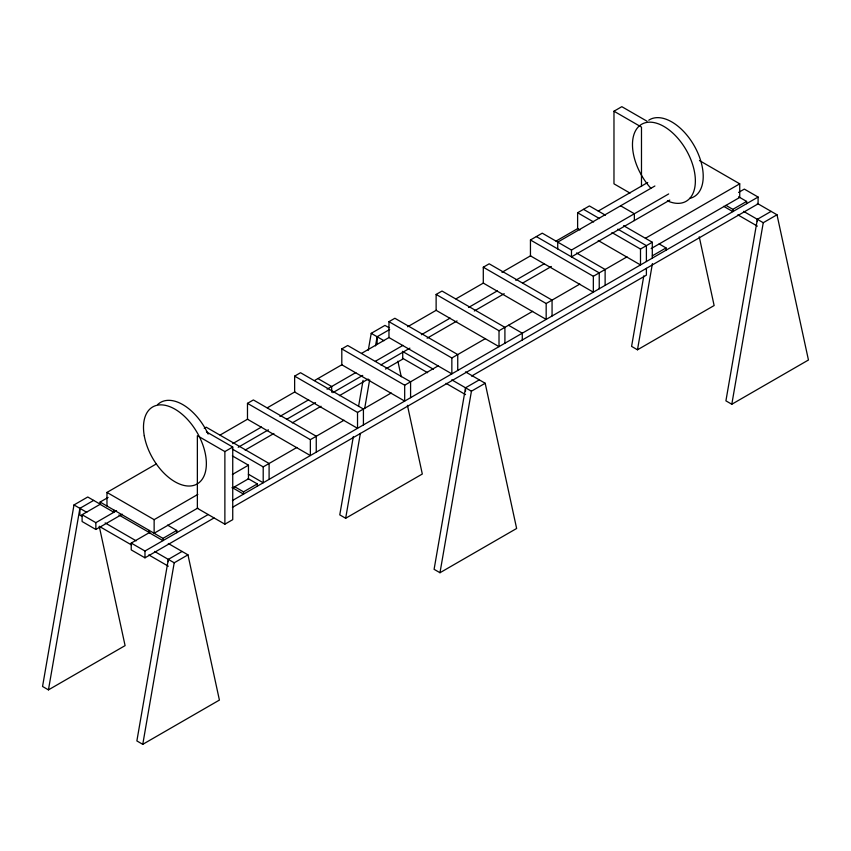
<?xml version="1.0" encoding="UTF-8"?>
<svg xmlns="http://www.w3.org/2000/svg" width="851" height="851" viewBox="0 0 851 851"><rect width="100%" height="100%" fill="white"/><g stroke="black" fill="none" stroke-linecap="round" stroke-linejoin="round"><path stroke-width="1.28" d="M100.535 504.377L87.749 496.995L73.994 504.941L42.55 686.47L48.443 689.874L125.086 645.622L99.259 526.333M48.443 689.874L79.888 508.345L93.642 500.399M182.071 551.448L168.317 559.394L136.873 740.923L142.766 744.327L219.409 700.075L187.965 554.852L168.296 543.491M142.766 744.327L174.21 562.798L187.965 554.852M353.346 436.51L339.772 514.866L345.666 518.27L422.309 474.018L407.427 405.299M358.548 406.47L363.069 380.354M368.27 350.314L371.217 333.337L384.971 325.39L388.896 327.667M345.666 518.27L360.367 433.382M364.664 408.565L369.642 379.833M375.525 345.878L377.11 336.741L389.715 329.465M479.294 379.854L465.54 387.79L434.095 569.319L439.988 572.723L516.631 528.482L485.187 383.258L465.518 371.898M439.988 572.723L471.433 391.194L485.187 383.258M643.803 275.862L631.591 346.389L637.484 349.793L714.127 305.541L699.245 236.823M637.484 349.793L652.419 263.597M771.112 211.378L757.358 219.313L725.914 400.842L731.807 404.246L808.45 360.005L777.006 214.782L757.337 203.421M731.807 404.246L763.251 222.717L777.006 214.782M630.017 193.092L613.975 183.827L613.975 111.215L621.826 106.673L647.047 121.236M204.251 428.319L206.208 427.181L269.097 463.487L269.097 479.368M247.481 403.353L310.36 439.659L310.36 455.551L247.481 419.245L247.481 403.353L253.375 399.949L316.253 436.255L316.253 452.147M294.637 376.131L357.526 412.437L357.526 428.319L294.637 392.013L294.637 376.131L300.531 372.727L363.42 409.033L363.42 424.915M341.804 348.899L404.682 385.205L404.682 401.087L341.804 364.781L341.804 348.899L347.697 345.495L410.586 381.801L410.586 397.683M388.971 321.667L451.849 357.973L451.849 373.855L388.971 337.549L388.971 321.667L394.864 318.263L457.742 354.569L457.742 370.451M436.127 294.435L499.016 330.741L499.016 346.634L436.127 310.328L436.127 294.435L442.02 291.042L504.909 327.337L504.909 343.23M483.294 267.214L546.172 303.52L546.172 319.402L483.294 283.096L483.294 267.214L489.187 263.81L552.065 300.116L552.065 315.998M530.45 239.982L593.338 276.288L593.338 292.17L530.45 255.864L530.45 239.982L542.247 233.174L571.478 250.056L668.663 193.943M579.903 229.961L577.616 228.632L577.616 212.75L589.403 205.942L605.412 215.186M106.971 506.037L106.971 492.421L156.435 463.859M598.253 211.048L647.717 182.497M113.853 510.004L113.853 512.27L100.099 504.335L100.099 502.058L108.12 497.431M122.31 514.195L95.855 529.471L82.1 521.525L82.1 514.717L100.503 504.1M220.132 435.031L247.737 419.086M267.299 407.799L294.903 391.864M314.455 380.567L342.07 364.632M361.622 353.335L389.226 337.4M407.629 326.773L436.393 310.168M455.945 298.882L483.559 282.947M501.962 272.32L530.716 255.715M556.022 241.099L577.882 228.483M654.898 185.997L557.724 242.109L557.724 248.917M82.1 514.717L95.855 522.663L116.555 510.706M232.738 443.637L261.502 427.032M279.905 416.405L308.658 399.8M327.061 389.173L355.824 372.568M375.376 361.281L402.98 345.346M421.394 334.72L450.147 318.114M468.55 307.488L497.314 290.882M515.717 280.256L544.47 263.65M224.877 451.573L232.738 447.03L232.738 519.653L224.877 524.184L197.368 508.302L197.368 435.691L224.877 451.573L224.877 524.184M238.227 447.275L268.395 429.851M286.542 419.383L315.561 402.619M332.815 392.662L362.728 375.397M380.865 364.919L409.884 348.165M427.138 338.209L457.051 320.933M474.305 310.977L504.207 293.712M522.62 283.085L551.374 266.48M669.801 200.091L571.478 256.864L571.478 250.056M245.131 450.094L273.884 433.489M292.297 422.862L321.05 406.267M339.453 395.641L368.217 379.035M385.471 369.068L402.725 359.111L402.725 352.303M106.971 492.421L154.137 519.653L197.847 494.41M232.355 474.486L248.46 465.189L248.46 478.805L232.355 488.102M645.409 238.28L739.732 183.827L739.732 197.432L651.164 248.577M213.995 517.982L144.978 557.83L131.224 549.895L131.224 543.087L149.627 532.46M232.334 449.073L263.204 466.891L296.871 447.456M310.36 439.659L344.027 420.224M357.526 412.437L391.194 392.992M404.682 385.205L438.361 365.76M451.849 357.973L457.742 354.569M457.912 354.473L485.517 338.538M499.016 330.741L532.683 311.306M546.172 303.52L579.839 284.074M593.338 276.288L627.006 256.853M611.912 232.557L640.495 249.056L652.292 242.248L652.292 258.14M738.583 192.432L744.338 189.103L758.092 197.049L758.092 203.857L232.408 507.366M197.847 508.026L154.137 533.258L154.137 519.653M100.099 502.058L162.977 538.364L176.731 530.428L176.731 532.694M234.376 486.559L243.546 491.846L257.3 483.911L257.3 486.176M652.292 255.864L666.046 247.928L666.046 250.194M725.977 205.378L732.86 209.346L746.614 201.41L746.614 203.676M131.224 543.087L144.978 551.023L208.25 514.504M232.408 500.558L758.092 197.049M471.55 376.099L646.398 275.15L646.398 268.342M613.975 111.215L641.484 127.097L641.484 186.507M699.479 160.573L739.732 183.827M738.594 196.772L746.614 201.41M743.572 211.356L763.251 222.717M723.69 206.325L732.86 211.622L732.86 209.346M737.838 214.846L757.358 226.121M620.602 205.804L634.357 213.75L634.357 220.558M659.163 243.95L666.046 247.928M623.56 225.664L652.292 242.248M583.509 209.346L599.519 218.59M617.815 229.153L646.398 245.652L646.398 261.534M577.616 212.75L593.626 221.994M598.2 240.514L640.495 264.938L640.495 249.056M576.542 252.981L605.125 269.48L605.125 285.362M536.353 236.578L599.232 272.884L599.232 288.766M508.526 325.252L522.28 333.198L522.28 340.006M371.217 333.337L384.003 340.719M402.374 351.325L433.382 369.228M451.753 379.833L471.433 391.194M402.374 358.133L427.638 372.717M446.02 383.333L465.54 394.598M317.912 378.578L331.667 386.514L331.667 392.194M206.378 431.819L232.738 447.03M232.355 455.891L248.46 465.189M248.332 474.198L263.204 482.772L263.204 466.891M248.13 478.613L257.3 483.911M232.089 487.506L243.546 494.123L243.546 491.846M167.562 525.131L176.731 530.428M118.906 514.983L149.914 532.886M73.994 504.941L86.781 512.323M105.152 522.929L136.16 540.832M154.531 551.437L174.21 562.798M82.185 516.472L79.888 515.142L79.888 508.345M99.407 526.418L131.565 544.98M148.797 554.926L168.317 566.202M397.885 361.218L401.257 376.77M757.358 219.313L757.358 221.579M465.54 387.79L465.54 391.194M377.11 336.741L377.11 343.549M168.317 559.394L168.317 561.66M162.977 538.364L162.977 540.64L149.223 532.694L149.223 530.428M144.978 551.023L144.978 557.83M95.855 522.663L95.855 529.471M648.749 120.214A44.465 25.668 60 0 1 695.565 148.223A44.465 25.668 60 0 1 689.618 198.421M650.834 188.22A44.465 25.668 60 0 1 641.409 124.416A44.465 25.668 60 0 1 692.171 163.137A44.465 25.668 60 0 1 667.397 200.857M157.712 404.544A44.465 25.668 60 0 1 208.144 434.084M144.287 435.872A44.465 25.668 60 0 0 196.336 484.4A44.465 25.668 60 0 0 184.167 416.086A44.465 25.668 60 0 0 144.287 435.872"/></g></svg>
